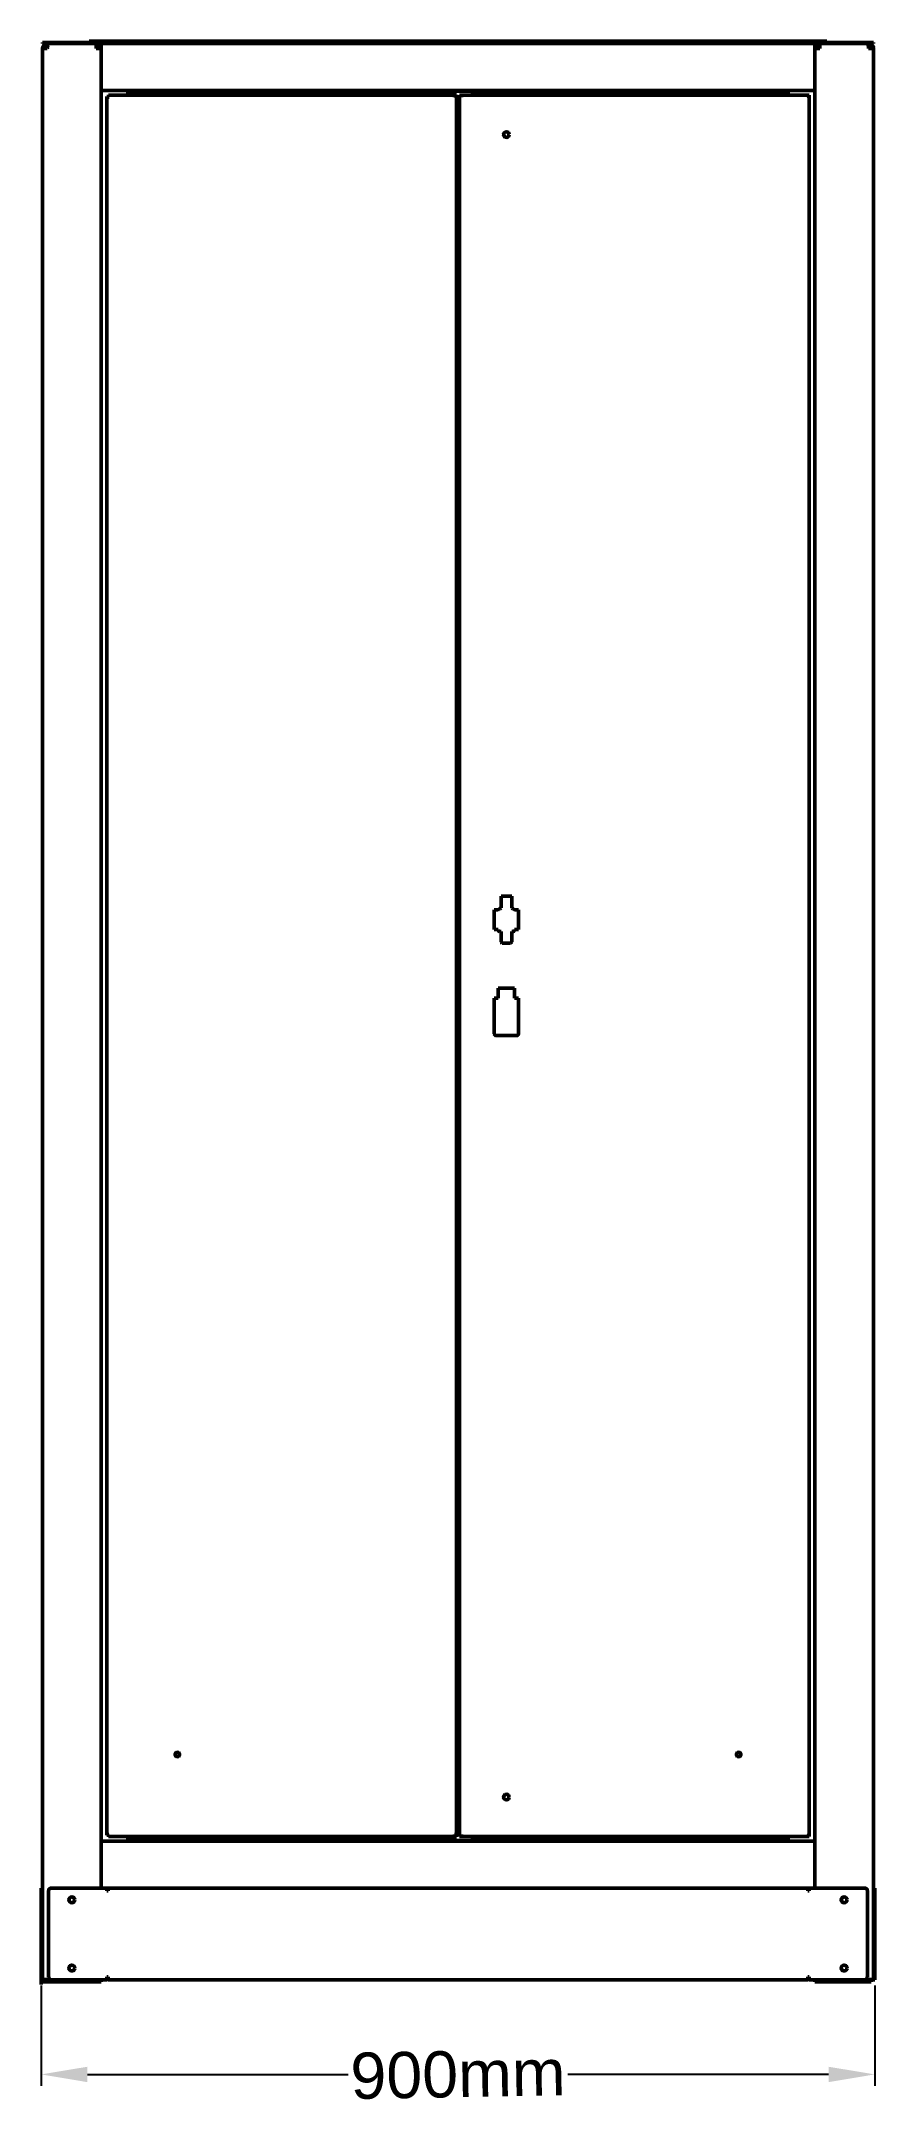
# Model space of a CAD drawing. Header units: millimetres. Extents: x 0 to 90, y -13 to 210.
import ezdxf

# ---------------------------------------------------------------- set-up
doc = ezdxf.new("R2010")
doc.units = ezdxf.units.MM
doc.layers.add('Visible (ISO)', color=7, linetype='Continuous', lineweight=50)
doc.styles.get("Standard").update_dxf_attribs({"font": 'arial.ttf'})
doc.dimstyles.new('ISO-25', dxfattribs={"dimtxt": 2.5, "dimasz": 2.5, "dimexe": 1.25, "dimexo": 0.625, "dimtad": 1, "dimtxsty": 'Standard', "dimcen": 2.5, "dimadec": 0, "dimazin": 0, "dimtfac": 1, "dimtmove": 0, "dimatfit": 3, "dimfxl": 1, "dimarcsym": 0})

# ---------------------------------------------------------------- blocks, each defined once
blk = doc.blocks.new('*D43')
at = {"color": 0, "lineweight": -2, "transparency": 16777216}
for p, q in [((0, -0.39), (0, -11.25)), ((90.24, -0.39), (90.24, -11.25)), ((5, -10), (33.22, -10)), ((85.24, -10), (57.02, -10))]:
    blk.add_line(p, q, dxfattribs=at)
at = {"color": 0, "transparency": 16777216}
for points in [[(5, -9.17), (5, -10.84), (0, -10)], [(85.24, -9.17), (85.24, -10.84), (90.24, -10)]]:
    blk.add_solid(points, dxfattribs=at)
at = {"layer": 'Defpoints', "color": 0, "transparency": 16777216}
for p in [(0, 0.24), (90.24, 0.24), (90.24, -10)]:
    blk.add_point(p, dxfattribs=at)
at = {"color": 0, "transparency": 16777216, "insert": (45.12, -10), "char_height": 5, "attachment_point": 5, "rotation": 1}
blk.add_mtext('900mm', dxfattribs=at)

msp = doc.modelspace()

# ---------------------------------------------------------------- linework, layer by layer
at = {"layer": 'Visible (ISO)'}
for p, q in [((0.122, 209.878), (0.467, 209.878)), ((0.122, 209.878), (0.122, 209.756)), ((0.467, 209.756), (0.122, 209.756)), ((0.122, 209.223), (0.655, 209.223)), ((0.122, 0.267), (0.122, 209.223)), ((89.776, 209.878), (0.467, 209.878)), ((89.776, 209.756), (0.467, 209.756)), ((0.655, 209.489), (0.655, 209.756)), ((0.655, 209.489), (0.655, 209.223)), ((0.655, 209.489), (0.687, 209.489)), ((5.201, 210), (5.836, 210)), ((5.201, 210), (5.201, 209.878)), ((84.408, 210), (5.836, 210)), ((5.939, 209.223), (5.939, 209.756)), ((5.939, 209.223), (6.472, 209.223)), ((6.126, 209.489), (6.126, 209.756)), ((6.205, 209.489), (6.126, 209.489)), ((6.205, 209.223), (6.205, 209.756)), ((6.472, 209.223), (6.472, 209.756)), ((6.472, 205.21), (6.472, 209.223)), ((83.771, 209.223), (83.771, 209.756)), ((83.771, 209.223), (84.305, 209.223)), ((83.771, 209.223), (83.771, 205.21)), ((84.038, 209.756), (84.038, 209.223)), ((84.117, 209.489), (84.038, 209.489)), ((84.117, 209.756), (84.117, 209.489)), ((84.305, 209.756), (84.305, 209.223)), ((84.408, 210), (85.043, 210)), ((85.043, 209.878), (85.043, 210)), ((89.588, 209.489), (89.557, 209.489)), ((89.588, 209.489), (89.588, 209.756)), ((89.588, 209.223), (89.588, 209.489)), ((89.588, 209.223), (90.121, 209.223)), ((89.776, 209.878), (90.122, 209.878)), ((90.122, 209.756), (89.776, 209.756)), ((90.121, 209.223), (90.121, 0.267)), ((90.122, 209.756), (90.122, 209.878)), ((6.472, 205.21), (6.472, 204.676)), ((6.472, 204.676), (6.472, 15.24)), ((83.771, 204.676), (6.472, 204.676)), ((7.107, 15.891), (7.107, 204.025)), ((7.259, 204.025), (7.107, 204.025)), ((7.268, 204.025), (7.259, 204.025)), ((7.268, 204.025), (7.335, 203.958)), ((7.27, 204.188), (44.797, 204.188)), ((7.27, 204.036), (7.27, 204.188)), ((7.27, 204.027), (7.27, 204.036)), ((7.336, 203.96), (7.27, 204.027)), ((9.38, 204.676), (9.38, 204.188)), ((9.38, 204.358), (44.771, 204.358)), ((44.771, 204.597), (44.771, 204.676)), ((44.771, 204.597), (46.676, 204.597)), ((44.771, 204.597), (44.771, 204.293)), ((44.771, 204.188), (44.771, 204.293)), ((44.797, 204.036), (44.797, 204.188)), ((44.797, 204.036), (44.797, 204.002)), ((44.808, 204.025), (44.961, 204.025)), ((44.961, 204.025), (45.04, 204.025)), ((44.961, 204.025), (44.961, 15.891)), ((45.04, 204.025), (45.126, 204.025)), ((45.126, 204.025), (45.283, 203.868)), ((45.283, 15.728), (45.283, 204.188)), ((45.435, 204.188), (45.283, 204.188)), ((45.451, 204.188), (82.969, 204.188)), ((45.451, 204.095), (45.451, 204.188)), ((45.513, 203.96), (45.513, 203.96)), ((46.676, 204.597), (46.676, 204.676)), ((46.676, 204.293), (46.676, 204.597)), ((46.676, 204.358), (80.863, 204.358)), ((46.676, 204.293), (46.676, 204.188)), ((80.863, 204.188), (80.863, 204.676)), ((82.907, 203.96), (82.907, 203.96)), ((82.969, 204.095), (82.969, 204.188)), ((82.984, 204.188), (83.136, 204.188)), ((83.136, 204.188), (83.136, 15.728)), ((83.771, 205.21), (83.771, 204.676)), ((83.771, 15.24), (83.771, 204.676)), ((49.783, 117.503), (50.94, 117.503)), ((49.783, 116.243), (49.783, 117.503)), ((50.94, 117.503), (50.94, 116.243)), ((49.043, 116.011), (49.354, 116.011)), ((49.043, 113.903), (49.043, 116.011)), ((49.652, 116.134), (49.722, 116.203)), ((51.002, 116.203), (51.071, 116.134)), ((51.369, 116.011), (51.68, 116.011)), ((51.68, 116.011), (51.68, 113.903)), ((49.483, 113.903), (49.043, 113.903)), ((49.483, 113.787), (49.483, 113.903)), ((49.783, 113.658), (49.612, 113.658)), ((49.783, 112.557), (49.783, 113.658)), ((50.812, 112.428), (49.912, 112.428)), ((50.94, 113.658), (50.94, 112.557)), ((51.112, 113.658), (50.94, 113.658)), ((51.24, 113.903), (51.24, 113.787)), ((51.68, 113.903), (51.24, 113.903)), ((49.483, 106.456), (49.483, 107.536)), ((49.483, 107.536), (51.24, 107.536)), ((51.24, 107.536), (51.24, 106.456)), ((49.043, 106.456), (49.483, 106.456)), ((49.043, 102.603), (49.043, 106.456)), ((51.24, 106.456), (51.68, 106.456)), ((51.68, 106.456), (51.68, 102.603)), ((51.479, 102.403), (49.244, 102.403)), ((7.259, 15.891), (7.107, 15.891)), ((7.268, 15.891), (7.259, 15.891)), ((7.335, 15.957), (7.268, 15.891)), ((7.27, 15.889), (7.336, 15.955)), ((7.27, 15.889), (7.27, 15.88)), ((7.27, 15.88), (7.27, 15.728)), ((44.797, 15.728), (7.27, 15.728)), ((9.38, 15.728), (9.38, 15.24)), ((44.771, 15.624), (44.771, 15.728)), ((44.797, 15.88), (44.797, 15.914)), ((44.797, 15.88), (44.797, 15.728)), ((44.808, 15.891), (44.961, 15.891)), ((44.961, 15.891), (45.04, 15.891)), ((45.04, 15.891), (45.126, 15.891)), ((45.283, 16.048), (45.126, 15.891)), ((45.435, 15.728), (45.283, 15.728)), ((45.451, 15.821), (45.451, 15.728)), ((82.969, 15.728), (45.451, 15.728)), ((45.513, 15.956), (45.513, 15.956)), ((46.676, 15.728), (46.676, 15.624)), ((80.863, 15.24), (80.863, 15.728)), ((82.907, 15.956), (82.907, 15.956)), ((82.969, 15.821), (82.969, 15.728)), ((82.984, 15.728), (83.136, 15.728)), ((6.472, 15.24), (83.771, 15.24)), ((6.472, 14.707), (6.472, 15.24)), ((6.472, 10.693), (6.472, 14.707)), ((9.38, 15.362), (16.095, 15.362)), ((16.095, 15.24), (9.38, 15.24)), ((16.095, 15.24), (16.095, 15.362)), ((16.095, 15.362), (22.445, 15.362)), ((22.445, 15.362), (22.445, 15.24)), ((22.445, 15.362), (44.771, 15.362)), ((44.771, 15.24), (22.445, 15.24)), ((44.771, 15.624), (44.771, 15.319)), ((44.771, 15.319), (44.771, 15.24)), ((46.676, 15.319), (44.771, 15.319)), ((46.676, 15.319), (46.676, 15.624)), ((46.676, 15.362), (67.799, 15.362)), ((46.676, 15.319), (46.676, 15.24)), ((67.799, 15.24), (46.676, 15.24)), ((67.799, 15.24), (67.799, 15.362)), ((67.799, 15.362), (74.149, 15.362)), ((74.149, 15.362), (74.149, 15.24)), ((74.149, 15.362), (80.863, 15.362)), ((80.863, 15.24), (74.149, 15.24)), ((83.771, 14.707), (83.771, 15.24)), ((83.771, 14.707), (83.771, 10.693)), ((0, 9.842), (0, 10.16)), ((0.122, 10.16), (0, 10.16)), ((0, 9.842), (0, 0.556)), ((0.777, 0.556), (0.777, 9.842)), ((1.095, 10.16), (7.107, 10.16)), ((6.472, 10.693), (6.472, 10.16)), ((7.229, 10.16), (7.107, 10.16)), ((7.107, 9.855), (7.107, 10.16)), ((7.229, 9.855), (7.107, 9.855)), ((7.229, 10.16), (83.015, 10.16)), ((7.229, 10.16), (7.229, 9.916)), ((7.229, 9.916), (7.229, 9.855)), ((83.137, 10.16), (83.015, 10.16)), ((83.015, 9.916), (83.015, 10.16)), ((83.015, 9.855), (83.015, 9.916)), ((83.137, 9.855), (83.015, 9.855)), ((83.137, 10.16), (89.149, 10.16)), ((83.137, 10.16), (83.137, 9.855)), ((83.771, 10.693), (83.771, 10.16)), ((89.466, 9.842), (89.466, 0.556)), ((90.243, 10.16), (90.121, 10.16)), ((90.243, 10.16), (90.243, 9.842)), ((90.243, 0.556), (90.243, 9.842)), ((0, -0.259), (0, 0.556)), ((0, 0.239), (0.122, 0.239)), ((0.655, 0), (0, 0)), ((0.122, 0.267), (0.655, 0.267)), ((0.122, 0.267), (0.122, 0.239)), ((0.244, 0.239), (0.389, 0.239)), ((0.389, 0.267), (0.389, 0)), ((0.964, 0.267), (0.655, 0.267)), ((0.655, 0), (6.205, 0)), ((7.107, 0.239), (1.095, 0.239)), ((6.472, 0), (6.472, 0.239)), ((7.107, 0.239), (7.107, 0.544)), ((7.107, 0.544), (7.229, 0.544)), ((7.229, 0.267), (7.107, 0.267)), ((7.229, 0.544), (7.229, 0.483)), ((7.229, 0.483), (7.229, 0.239)), ((83.015, 0.239), (7.229, 0.239)), ((83.015, 0.483), (83.015, 0.544)), ((83.015, 0.544), (83.137, 0.544)), ((83.015, 0.239), (83.015, 0.483)), ((83.137, 0.267), (83.015, 0.267)), ((83.137, 0.544), (83.137, 0.239)), ((89.149, 0.239), (83.137, 0.239)), ((83.771, 0.239), (83.771, 0)), ((84.038, 0), (83.771, 0)), ((89.588, 0), (84.038, 0)), ((89.588, 0.267), (89.279, 0.267)), ((89.588, 0.267), (90.121, 0.267)), ((89.855, 0), (89.588, 0)), ((89.855, 0), (89.855, 0.267)), ((89.855, 0.239), (90, 0.239)), ((90.121, 0.239), (90.121, 0.267)), ((90.121, 0.239), (90.243, 0.239)), ((90.243, 0.556), (90.243, 0.239)), ((6.472, 0), (6.205, 0))]:
    msp.add_line(p, q, dxfattribs=at)
for centre, radius in [((50.361, 199.908), 0.3), ((14.727, 24.618), 0.24), ((75.516, 24.618), 0.24), ((50.361, 20.008), 0.3), ((3.317, 8.89), 0.318), ((86.926, 8.89), 0.318), ((3.317, 1.509), 0.318), ((86.926, 1.509), 0.318)]:
    msp.add_circle(centre, radius, dxfattribs=at)
for centre, radius, start, end in [((49.848, 116.077), 0.179, 111.38047, 135), ((50.875, 116.077), 0.179, 45, 68.61953), ((49.354, 116.432), 0.421, 270, 315), ((51.369, 116.432), 0.421, 225, 270), ((49.612, 113.787), 0.129, 180, 270), ((49.912, 112.557), 0.129, 180, 270), ((50.812, 112.557), 0.129, 270, 0), ((51.112, 113.787), 0.129, 270, 0), ((49.244, 102.603), 0.201, 180, 270), ((51.479, 102.603), 0.201, 270, 0), ((1.095, 9.842), 0.318, 90, 180), ((89.149, 9.842), 0.318, 0, 90), ((0.244, 0.483), 0.244, 242.30549, 270), ((1.095, 0.556), 0.318, 180, 270), ((89.149, 0.556), 0.318, 270, 0), ((90, 0.483), 0.244, 270, 297.70512)]:
    msp.add_arc(centre, radius, start, end, dxfattribs=at)
for points, knots in [([(0.655, 209.756), (0.497, 209.756), (0.341, 209.682), (0.241, 209.559), (0.165, 209.465), (0.122, 209.344), (0.122, 209.223)], [0, 0, 0, 0, 0.888793, 0.888793, 0.888793, 1.5707963, 1.5707963, 1.5707963, 1.5707963]), ([(0.389, 209.223), (0.389, 209.317), (0.442, 209.409), (0.524, 209.455), (0.564, 209.477), (0.61, 209.489), (0.655, 209.489)], [0, 0, 0, 0, 1.056959, 1.056959, 1.056959, 1.5707963, 1.5707963, 1.5707963, 1.5707963]), ([(0.655, 209.223), (0.673, 209.381), (0.691, 209.537), (0.709, 209.637), (0.722, 209.713), (0.736, 209.756), (0.75, 209.756)], [0, 0, 0, 0, 0.888793, 0.888793, 0.888793, 1.5707963, 1.5707963, 1.5707963, 1.5707963]), ([(89.494, 209.756), (89.512, 209.756), (89.529, 209.682), (89.547, 209.559), (89.561, 209.465), (89.574, 209.344), (89.588, 209.223)], [0, 0, 0, 0, 0.888793, 0.888793, 0.888793, 1.5707963, 1.5707963, 1.5707963, 1.5707963]), ([(90.121, 209.223), (90.121, 209.381), (90.047, 209.537), (89.924, 209.637), (89.83, 209.713), (89.709, 209.756), (89.588, 209.756)], [0, 0, 0, 0, 0.888793, 0.888793, 0.888793, 1.5707963, 1.5707963, 1.5707963, 1.5707963]), ([(89.855, 209.223), (89.855, 209.317), (89.801, 209.409), (89.719, 209.455), (89.679, 209.477), (89.634, 209.489), (89.588, 209.489)], [0, 0, 0, 0, 1.056959, 1.056959, 1.056959, 1.5707963, 1.5707963, 1.5707963, 1.5707963]), ([(7.107, 204.025), (7.107, 204.009), (7.157, 203.993), (7.232, 203.977), (7.265, 203.97), (7.302, 203.963), (7.339, 203.956)], [0, 0, 0, 0, 1.0947054, 1.0947054, 1.0947054, 1.5707963, 1.5707963, 1.5707963, 1.5707963]), ([(7.339, 203.956), (7.301, 203.977), (7.265, 203.998), (7.26, 204.019), (7.26, 204.021), (7.259, 204.023), (7.259, 204.025)], [0, 0, 0, 0, 1.431011, 1.431011, 1.431011, 1.5707963, 1.5707963, 1.5707963, 1.5707963]), ([(7.339, 203.956), (7.323, 204.041), (7.307, 204.124), (7.291, 204.162), (7.284, 204.179), (7.277, 204.188), (7.27, 204.188)], [0, 0, 0, 0, 1.0947054, 1.0947054, 1.0947054, 1.5707963, 1.5707963, 1.5707963, 1.5707963]), ([(7.339, 203.956), (7.318, 203.994), (7.297, 204.03), (7.276, 204.035), (7.274, 204.035), (7.272, 204.036), (7.27, 204.036)], [0, 0, 0, 0, 1.431011, 1.431011, 1.431011, 1.5707963, 1.5707963, 1.5707963, 1.5707963]), ([(44.797, 204.188), (44.781, 204.188), (44.765, 204.138), (44.75, 204.063), (44.743, 204.03), (44.736, 203.993), (44.729, 203.956)], [0, 0, 0, 0, 1.0947054, 1.0947054, 1.0947054, 1.5707963, 1.5707963, 1.5707963, 1.5707963]), ([(44.729, 203.956), (44.75, 203.994), (44.77, 204.03), (44.791, 204.035), (44.793, 204.035), (44.795, 204.036), (44.797, 204.036)], [0, 0, 0, 0, 1.431011, 1.431011, 1.431011, 1.5707963, 1.5707963, 1.5707963, 1.5707963]), ([(44.729, 203.956), (44.813, 203.972), (44.896, 203.988), (44.935, 204.004), (44.952, 204.011), (44.961, 204.018), (44.961, 204.025)], [0, 0, 0, 0, 1.0947054, 1.0947054, 1.0947054, 1.5707963, 1.5707963, 1.5707963, 1.5707963]), ([(44.729, 203.956), (44.767, 203.977), (44.802, 203.998), (44.807, 204.019), (44.808, 204.021), (44.808, 204.023), (44.808, 204.025)], [0, 0, 0, 0, 1.431011, 1.431011, 1.431011, 1.5707963, 1.5707963, 1.5707963, 1.5707963]), ([(45.283, 204.188), (45.283, 204.134), (45.333, 204.08), (45.408, 204.027), (45.441, 204.003), (45.478, 203.98), (45.515, 203.956)], [0, 0, 0, 0, 1.0947054, 1.0947054, 1.0947054, 1.5707963, 1.5707963, 1.5707963, 1.5707963]), ([(45.515, 203.956), (45.477, 204.027), (45.441, 204.097), (45.436, 204.167), (45.436, 204.174), (45.435, 204.181), (45.435, 204.188)], [0, 0, 0, 0, 1.431011, 1.431011, 1.431011, 1.5707963, 1.5707963, 1.5707963, 1.5707963]), ([(45.515, 203.956), (45.5, 204.041), (45.485, 204.124), (45.47, 204.162), (45.463, 204.179), (45.457, 204.188), (45.451, 204.188)], [0, 0, 0, 0, 1.0947054, 1.0947054, 1.0947054, 1.5707963, 1.5707963, 1.5707963, 1.5707963]), ([(82.905, 203.956), (82.989, 204.01), (83.072, 204.064), (83.111, 204.118), (83.128, 204.141), (83.136, 204.165), (83.136, 204.188)], [0, 0, 0, 0, 1.0947054, 1.0947054, 1.0947054, 1.5707963, 1.5707963, 1.5707963, 1.5707963]), ([(82.905, 203.956), (82.943, 204.027), (82.978, 204.097), (82.983, 204.167), (82.984, 204.174), (82.984, 204.181), (82.984, 204.188)], [0, 0, 0, 0, 1.431011, 1.431011, 1.431011, 1.5707963, 1.5707963, 1.5707963, 1.5707963]), ([(82.969, 204.188), (82.954, 204.188), (82.939, 204.138), (82.924, 204.063), (82.918, 204.03), (82.911, 203.993), (82.905, 203.956)], [0, 0, 0, 0, 1.0947054, 1.0947054, 1.0947054, 1.5707963, 1.5707963, 1.5707963, 1.5707963]), ([(7.339, 15.959), (7.254, 15.944), (7.171, 15.928), (7.133, 15.912), (7.116, 15.905), (7.107, 15.898), (7.107, 15.891)], [0, 0, 0, 0, 1.0947054, 1.0947054, 1.0947054, 1.5707963, 1.5707963, 1.5707963, 1.5707963]), ([(7.339, 15.959), (7.301, 15.939), (7.265, 15.918), (7.26, 15.897), (7.26, 15.895), (7.259, 15.893), (7.259, 15.891)], [0, 0, 0, 0, 1.431011, 1.431011, 1.431011, 1.5707963, 1.5707963, 1.5707963, 1.5707963]), ([(7.27, 15.728), (7.286, 15.728), (7.302, 15.778), (7.318, 15.853), (7.325, 15.886), (7.332, 15.923), (7.339, 15.959)], [0, 0, 0, 0, 1.0947054, 1.0947054, 1.0947054, 1.5707963, 1.5707963, 1.5707963, 1.5707963]), ([(7.339, 15.959), (7.318, 15.922), (7.297, 15.886), (7.276, 15.881), (7.274, 15.88), (7.272, 15.88), (7.27, 15.88)], [0, 0, 0, 0, 1.431011, 1.431011, 1.431011, 1.5707963, 1.5707963, 1.5707963, 1.5707963]), ([(44.961, 15.891), (44.961, 15.907), (44.91, 15.923), (44.835, 15.939), (44.802, 15.946), (44.766, 15.953), (44.729, 15.959)], [0, 0, 0, 0, 1.0947054, 1.0947054, 1.0947054, 1.5707963, 1.5707963, 1.5707963, 1.5707963]), ([(44.729, 15.959), (44.767, 15.939), (44.802, 15.918), (44.807, 15.897), (44.808, 15.895), (44.808, 15.893), (44.808, 15.891)], [0, 0, 0, 0, 1.431011, 1.431011, 1.431011, 1.5707963, 1.5707963, 1.5707963, 1.5707963]), ([(44.729, 15.959), (44.745, 15.875), (44.761, 15.792), (44.777, 15.753), (44.784, 15.737), (44.79, 15.728), (44.797, 15.728)], [0, 0, 0, 0, 1.0947054, 1.0947054, 1.0947054, 1.5707963, 1.5707963, 1.5707963, 1.5707963]), ([(44.729, 15.959), (44.75, 15.922), (44.77, 15.886), (44.791, 15.881), (44.793, 15.88), (44.795, 15.88), (44.797, 15.88)], [0, 0, 0, 0, 1.431011, 1.431011, 1.431011, 1.5707963, 1.5707963, 1.5707963, 1.5707963]), ([(45.515, 15.959), (45.43, 15.906), (45.347, 15.852), (45.309, 15.798), (45.292, 15.775), (45.283, 15.751), (45.283, 15.728)], [0, 0, 0, 0, 1.0947054, 1.0947054, 1.0947054, 1.5707963, 1.5707963, 1.5707963, 1.5707963]), ([(45.515, 15.959), (45.477, 15.889), (45.441, 15.819), (45.436, 15.748), (45.436, 15.741), (45.435, 15.735), (45.435, 15.728)], [0, 0, 0, 0, 1.431011, 1.431011, 1.431011, 1.5707963, 1.5707963, 1.5707963, 1.5707963]), ([(45.451, 15.728), (45.465, 15.728), (45.48, 15.778), (45.495, 15.853), (45.502, 15.886), (45.508, 15.923), (45.515, 15.959)], [0, 0, 0, 0, 1.0947054, 1.0947054, 1.0947054, 1.5707963, 1.5707963, 1.5707963, 1.5707963]), ([(83.136, 15.728), (83.136, 15.782), (83.086, 15.835), (83.011, 15.889), (82.978, 15.913), (82.941, 15.936), (82.905, 15.959)], [0, 0, 0, 0, 1.0947054, 1.0947054, 1.0947054, 1.5707963, 1.5707963, 1.5707963, 1.5707963]), ([(82.905, 15.959), (82.943, 15.889), (82.978, 15.819), (82.983, 15.748), (82.984, 15.741), (82.984, 15.735), (82.984, 15.728)], [0, 0, 0, 0, 1.431011, 1.431011, 1.431011, 1.5707963, 1.5707963, 1.5707963, 1.5707963]), ([(82.905, 15.959), (82.92, 15.875), (82.935, 15.792), (82.949, 15.753), (82.956, 15.737), (82.962, 15.728), (82.969, 15.728)], [0, 0, 0, 0, 1.0947054, 1.0947054, 1.0947054, 1.5707963, 1.5707963, 1.5707963, 1.5707963])]:
    msp.add_open_spline(points, degree=3, knots=knots, dxfattribs=at)
for points in [[(45.515, 203.956), (45.508, 203.968), (45.502, 203.98), (45.496, 203.991)], [(82.905, 203.956), (82.911, 203.968), (82.917, 203.98), (82.923, 203.991)], [(45.515, 15.959), (45.508, 15.947), (45.502, 15.935), (45.496, 15.925)], [(82.905, 15.959), (82.911, 15.947), (82.917, 15.935), (82.923, 15.925)]]:
    msp.add_open_spline(points, degree=3, dxfattribs=at)

# ---------------------------------------------------------------- dimensions: what is measured, and where the dimension line sits
dim = msp.add_linear_dim(base=(90.243, -10.004), p1=(0, 0.239), p2=(90.243, 0.239), text='900mm', dimstyle='ISO-25', override={"dimtxt": 5, "dimasz": 5})
dim.commit()
dim.dimension.update_dxf_attribs({"geometry": '*D43', "text_midpoint": (45.122, -10.004), "text_rotation": 1})

doc.saveas('drawing.dxf')
